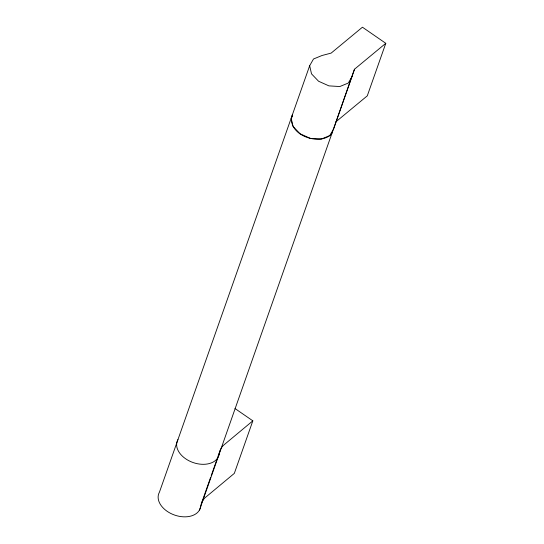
<?xml version="1.0" encoding="UTF-8"?>
<svg xmlns="http://www.w3.org/2000/svg" width="544" height="544" viewBox="0 0 544 544"><rect width="100%" height="100%" fill="white"/><g stroke="black" fill="none" stroke-linecap="round" stroke-linejoin="round"><path stroke-width="0.82" d="M234.981 408.517L252.838 420.838L234.335 473.368L204.843 497.937A32.137 21.624 19.4 0 0 201.083 504.512L200.716 506.376A22.018 14.817 19.4 0 1 174.726 515.114A22.018 14.817 19.4 0 1 159.453 492.116L309.665 65.722L313.5 59.004L322.007 55.508L331.153 53.101L362.44 27.2L385.784 43.316L354.498 69.217L199.478 510.041M292.4 114.587C285.994 133.511 316.336 145.663 329.827 135.565L333.662 128.846L354.498 69.217M201.967 501.928L210.657 477.258M211.215 475.667L217.104 458.952M217.94 456.566L219.905 450.996M385.784 43.316L367.288 95.839L336.002 121.74M292.318 116.239L291.162 118.252L293.019 126.392L300.07 133.77L310.427 138.407L321.32 139.067L329.827 135.565L332.425 132.512M352.158 76.316L348.323 83.035L339.816 86.537L328.93 85.877L318.566 81.24L311.515 73.862L309.665 65.722M252.838 420.838L223.339 445.407A32.137 21.624 19.4 0 0 219.579 451.982L219.212 453.846A22.018 14.817 19.4 0 1 193.222 462.59A22.018 14.817 19.4 0 1 177.949 439.586"/></g></svg>
